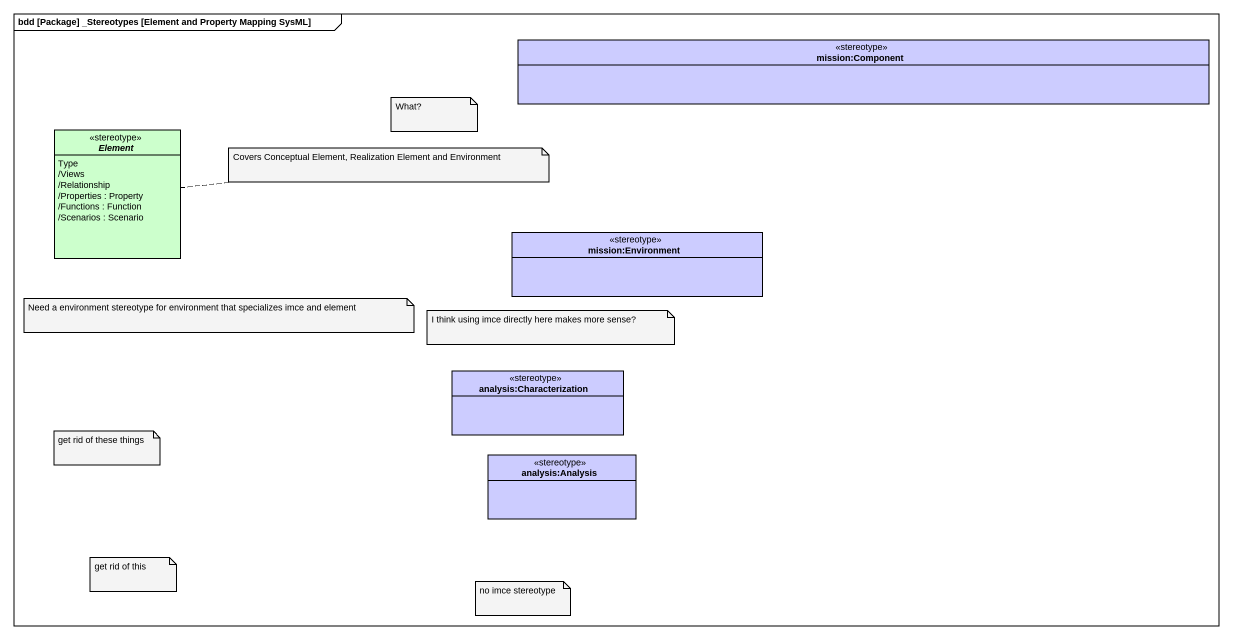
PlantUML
@startuml
mainframe bdd [Package] _Stereotypes [Element and Property Mapping SysML]
hide circle
hide empty members
class "mission:Component" as mission_Component <<stereotype>> #CCCCFF
abstract class Element <<stereotype>> #CCFFCC {
  Type
  /Views
  /Relationship
  /Properties : Property
  /Functions : Function
  /Scenarios : Scenario
}
class "mission:Environment" as mission_Environment <<stereotype>> #CCCCFF
class "analysis:Characterization" as analysis_Characterization <<stereotype>> #CCCCFF
class "analysis:Analysis" as analysis_Analysis <<stereotype>> #CCCCFF
note as N1
  What?
end note
note right of Element : Covers Conceptual Element, Realization Element and Environment
note as N3
  Need a environment stereotype for environment that specializes imce and element
end note
note as N4
  I think using imce directly here makes more sense?
end note
note as N5
  get rid of these things
end note
note as N6
  get rid of this
end note
note as N7
  no imce stereotype
end note
@enduml
